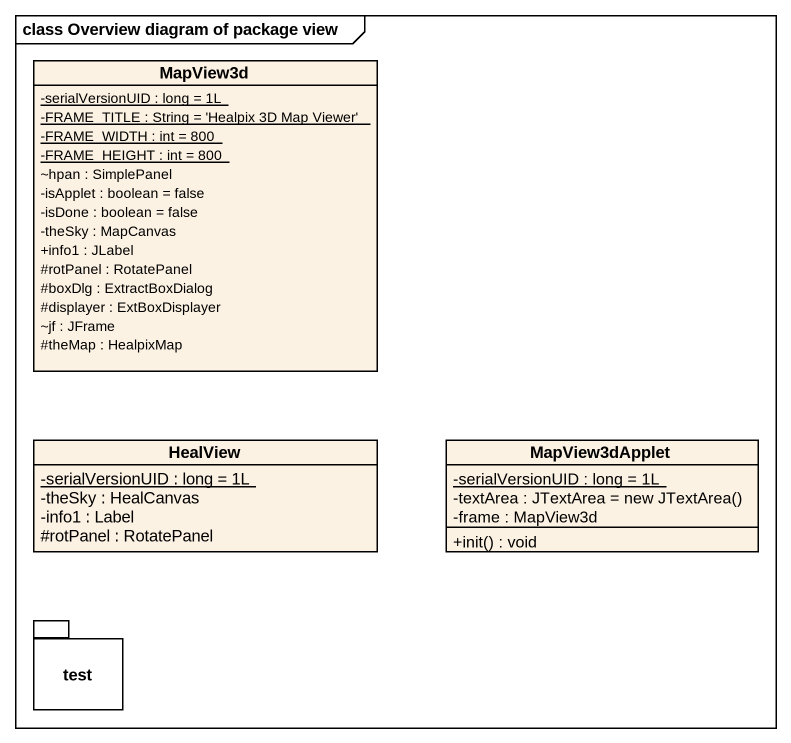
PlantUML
@startuml
mainframe class Overview diagram of package view
hide circle
hide empty members
skinparam classAttributeIconSize 0
class MapView3d {
  {static} -serialVersionUID : long = 1L
  {static} -FRAME_TITLE : String = 'Healpix 3D Map Viewer'
  {static} -FRAME_WIDTH : int = 800
  {static} -FRAME_HEIGHT : int = 800
  ~hpan : SimplePanel
  -isApplet : boolean = false
  -isDone : boolean = false
  -theSky : MapCanvas
  +info1 : JLabel
  #rotPanel : RotatePanel
  #boxDlg : ExtractBoxDialog
  #displayer : ExtBoxDisplayer
  ~jf : JFrame
  #theMap : HealpixMap
}
class HealView {
  {static} -serialVersionUID : long = 1L
  -theSky : HealCanvas
  -info1 : Label
  #rotPanel : RotatePanel
}
class MapView3dApplet {
  {static} -serialVersionUID : long = 1L
  {field} -textArea : JTextArea = new JTextArea()
  -frame : MapView3d
  +init() : void
}
package test {
}
@enduml
